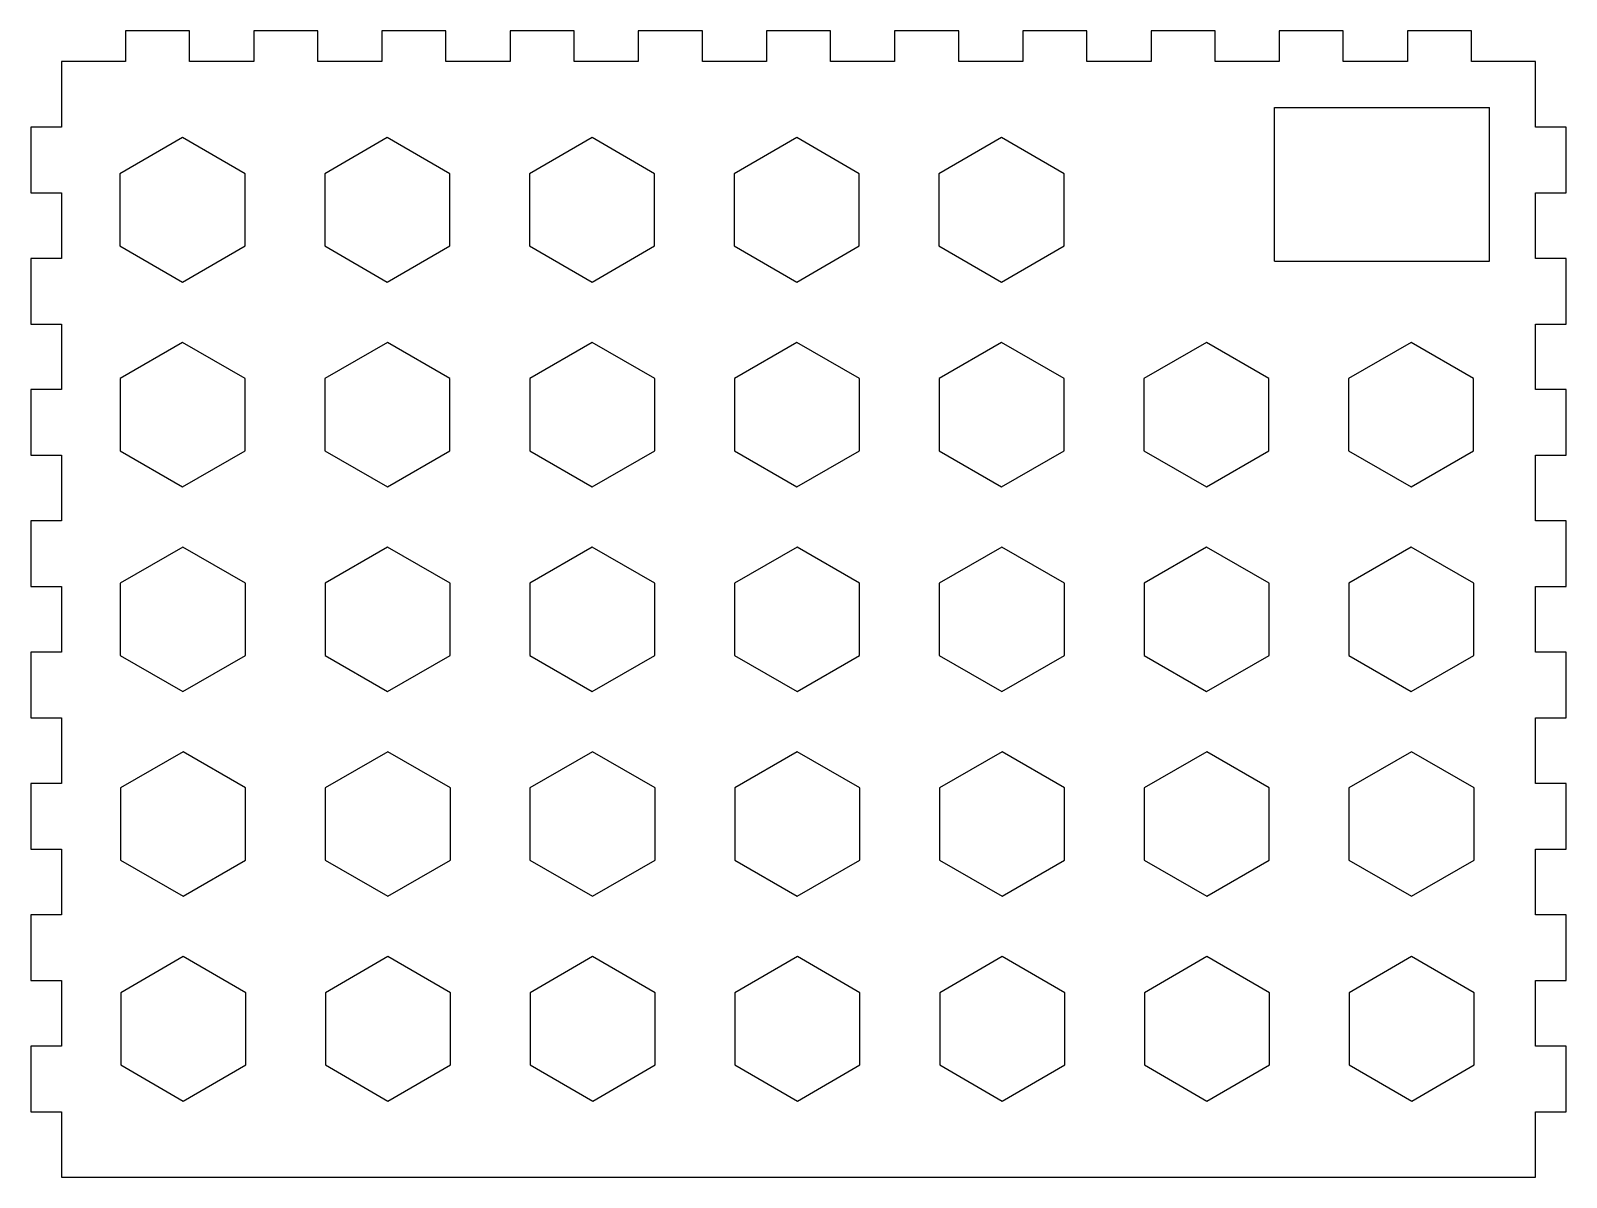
# Model space of a CAD drawing. Extents: x -75 to 75, y 9 to 121.
import ezdxf

# ---------------------------------------------------------------- set-up
doc = ezdxf.new("R2010")
doc.units = 0
doc.layers.add('VISIBLE', color=7, linetype='CONTINUOUS')

msp = doc.modelspace()

# ---------------------------------------------------------------- linework, layer by layer
at = {"layer": 'VISIBLE'}
for p, q in [((-59.48, 120.97), (-65.74, 120.97)), ((-65.74, 120.97), (-65.74, 117.97)), ((-59.48, 117.97), (-59.48, 120.97)), ((-46.96, 120.97), (-53.22, 120.97)), ((-53.22, 120.97), (-53.22, 117.97)), ((-46.96, 117.97), (-46.96, 120.97)), ((-34.44, 120.97), (-40.7, 120.97)), ((-40.7, 120.97), (-40.7, 117.97)), ((-34.44, 117.97), (-34.44, 120.97)), ((-21.91, 120.97), (-28.17, 120.97)), ((-28.17, 120.97), (-28.17, 117.97)), ((-21.91, 117.97), (-21.91, 120.97)), ((-9.39, 120.97), (-15.65, 120.97)), ((-15.65, 120.97), (-15.65, 117.97)), ((-9.39, 117.97), (-9.39, 120.97)), ((3.13, 120.97), (-3.13, 120.97)), ((-3.13, 120.97), (-3.13, 117.97)), ((3.13, 117.97), (3.13, 120.97)), ((15.65, 120.97), (9.39, 120.97)), ((9.39, 120.97), (9.39, 117.97)), ((15.65, 117.97), (15.65, 120.97)), ((28.17, 120.97), (21.91, 120.97)), ((21.91, 120.97), (21.91, 117.97)), ((28.17, 117.97), (28.17, 120.97)), ((40.7, 120.97), (34.44, 120.97)), ((34.44, 120.97), (34.44, 117.97)), ((40.7, 117.97), (40.7, 120.97)), ((53.22, 120.97), (46.96, 120.97)), ((46.96, 120.97), (46.96, 117.97)), ((53.22, 117.97), (53.22, 120.97)), ((65.74, 120.97), (59.48, 120.97)), ((59.48, 120.97), (59.48, 117.97)), ((65.74, 117.97), (65.74, 120.97)), ((-65.74, 117.97), (-72, 117.97)), ((-72, 117.97), (-72, 111.56)), ((-53.22, 117.97), (-59.48, 117.97)), ((-40.7, 117.97), (-46.96, 117.97)), ((-28.17, 117.97), (-34.44, 117.97)), ((-15.65, 117.97), (-21.91, 117.97)), ((-3.13, 117.97), (-9.39, 117.97)), ((9.39, 117.97), (3.13, 117.97)), ((21.91, 117.97), (15.65, 117.97)), ((34.44, 117.97), (28.17, 117.97)), ((46.96, 117.97), (40.7, 117.97)), ((59.48, 117.97), (53.22, 117.97)), ((72, 117.97), (65.74, 117.97)), ((72, 111.56), (72, 117.97)), ((46.5, 98.47), (46.5, 113.47)), ((46.5, 113.47), (67.5, 113.47)), ((67.5, 98.47), (67.5, 113.47)), ((-72, 111.56), (-75, 111.56)), ((-75, 111.56), (-75, 105.15)), ((75, 111.56), (72, 111.56)), ((75, 105.15), (75, 111.56)), ((-60.17, 110.53), (-66.28, 107)), ((-54.06, 107), (-60.17, 110.53)), ((-40.17, 110.53), (-46.28, 107)), ((-34.06, 107), (-40.17, 110.53)), ((-20.17, 110.53), (-26.28, 107)), ((-14.06, 107), (-20.17, 110.53)), ((-0.17, 110.53), (-6.28, 107)), ((5.94, 107), (-0.17, 110.53)), ((19.83, 110.53), (13.72, 107)), ((25.94, 107), (19.83, 110.53)), ((-66.28, 107), (-66.28, 99.95)), ((-54.06, 99.95), (-54.06, 107)), ((-46.28, 107), (-46.28, 99.95)), ((-34.06, 99.95), (-34.06, 107)), ((-26.28, 107), (-26.28, 99.95)), ((-14.06, 99.95), (-14.06, 107)), ((-6.28, 107), (-6.28, 99.95)), ((5.94, 99.95), (5.94, 107)), ((13.72, 107), (13.72, 99.95)), ((25.94, 99.95), (25.94, 107)), ((-75, 105.15), (-72, 105.15)), ((-72, 105.15), (-72, 98.73)), ((72, 98.73), (72, 105.15)), ((72, 105.15), (75, 105.15)), ((-66.28, 99.95), (-60.17, 96.42)), ((-60.17, 96.42), (-54.06, 99.95)), ((-46.28, 99.95), (-40.17, 96.42)), ((-40.17, 96.42), (-34.06, 99.95)), ((-26.28, 99.95), (-20.17, 96.42)), ((-20.17, 96.42), (-14.06, 99.95)), ((-6.28, 99.95), (-0.17, 96.42)), ((-0.17, 96.42), (5.94, 99.95)), ((13.72, 99.95), (19.83, 96.42)), ((19.83, 96.42), (25.94, 99.95)), ((-72, 98.73), (-75, 98.73)), ((-75, 98.73), (-75, 92.32)), ((46.5, 98.47), (67.5, 98.47)), ((75, 98.73), (72, 98.73)), ((75, 92.32), (75, 98.73)), ((-75, 92.32), (-72, 92.32)), ((-72, 92.32), (-72, 85.91)), ((72, 85.91), (72, 92.32)), ((72, 92.32), (75, 92.32)), ((-60.16, 90.53), (-66.26, 87)), ((-54.05, 87), (-60.16, 90.53)), ((-40.16, 90.53), (-46.26, 87)), ((-34.05, 87), (-40.16, 90.53)), ((-20.16, 90.53), (-26.26, 87)), ((-14.05, 87), (-20.16, 90.53)), ((-0.16, 90.53), (-6.26, 87)), ((5.95, 87), (-0.16, 90.53)), ((19.84, 90.53), (13.74, 87)), ((25.95, 87), (19.84, 90.53)), ((39.84, 90.53), (33.74, 87)), ((45.95, 87), (39.84, 90.53)), ((59.84, 90.53), (53.74, 87)), ((65.95, 87), (59.84, 90.53)), ((-72, 85.91), (-75, 85.91)), ((-75, 85.91), (-75, 79.5)), ((-66.26, 87), (-66.26, 79.95)), ((-54.05, 79.95), (-54.05, 87)), ((-46.26, 87), (-46.26, 79.95)), ((-34.05, 79.95), (-34.05, 87)), ((-26.26, 87), (-26.26, 79.95)), ((-14.05, 79.95), (-14.05, 87)), ((-6.26, 87), (-6.26, 79.95)), ((5.95, 79.95), (5.95, 87)), ((13.74, 87), (13.74, 79.95)), ((25.95, 79.95), (25.95, 87)), ((33.74, 87), (33.74, 79.95)), ((45.95, 79.95), (45.95, 87)), ((53.74, 87), (53.74, 79.95)), ((65.95, 79.95), (65.95, 87)), ((75, 85.91), (72, 85.91)), ((75, 79.5), (75, 85.91)), ((-75, 79.5), (-72, 79.5)), ((-72, 79.5), (-72, 73.09)), ((-66.26, 79.95), (-60.16, 76.42)), ((-60.16, 76.42), (-54.05, 79.95)), ((-46.26, 79.95), (-40.16, 76.42)), ((-40.16, 76.42), (-34.05, 79.95)), ((-26.26, 79.95), (-20.16, 76.42)), ((-20.16, 76.42), (-14.05, 79.95)), ((-6.26, 79.95), (-0.16, 76.42)), ((-0.16, 76.42), (5.95, 79.95)), ((13.74, 79.95), (19.84, 76.42)), ((19.84, 76.42), (25.95, 79.95)), ((33.74, 79.95), (39.84, 76.42)), ((39.84, 76.42), (45.95, 79.95)), ((53.74, 79.95), (59.84, 76.42)), ((59.84, 76.42), (65.95, 79.95)), ((72, 73.09), (72, 79.5)), ((72, 79.5), (75, 79.5)), ((-72, 73.09), (-75, 73.09)), ((-75, 73.09), (-75, 66.68)), ((75, 73.09), (72, 73.09)), ((75, 66.68), (75, 73.09)), ((-60.14, 70.53), (-66.25, 67)), ((-54.03, 67), (-60.14, 70.53)), ((-40.14, 70.53), (-46.25, 67)), ((-34.03, 67), (-40.14, 70.53)), ((-20.14, 70.53), (-26.25, 67)), ((-14.03, 67), (-20.14, 70.53)), ((-0.14, 70.53), (-6.25, 67)), ((5.97, 67), (-0.14, 70.53)), ((19.86, 70.53), (13.75, 67)), ((25.97, 67), (19.86, 70.53)), ((39.86, 70.53), (33.75, 67)), ((45.97, 67), (39.86, 70.53)), ((59.86, 70.53), (53.75, 67)), ((65.97, 67), (59.86, 70.53)), ((-75, 66.68), (-72, 66.68)), ((-72, 66.68), (-72, 60.26)), ((-66.25, 67), (-66.25, 59.95)), ((-54.03, 59.95), (-54.03, 67)), ((-46.25, 67), (-46.25, 59.95)), ((-34.03, 59.95), (-34.03, 67)), ((-26.25, 67), (-26.25, 59.95)), ((-14.03, 59.95), (-14.03, 67)), ((-6.25, 67), (-6.25, 59.95)), ((5.97, 59.95), (5.97, 67)), ((13.75, 67), (13.75, 59.95)), ((25.97, 59.95), (25.97, 67)), ((33.75, 67), (33.75, 59.95)), ((45.97, 59.95), (45.97, 67)), ((53.75, 67), (53.75, 59.95)), ((65.97, 59.95), (65.97, 67)), ((72, 60.26), (72, 66.68)), ((72, 66.68), (75, 66.68)), ((-72, 60.26), (-75, 60.26)), ((-75, 60.26), (-75, 53.85)), ((75, 60.26), (72, 60.26)), ((75, 53.85), (75, 60.26)), ((-66.25, 59.95), (-60.14, 56.42)), ((-60.14, 56.42), (-54.03, 59.95)), ((-46.25, 59.95), (-40.14, 56.42)), ((-40.14, 56.42), (-34.03, 59.95)), ((-26.25, 59.95), (-20.14, 56.42)), ((-20.14, 56.42), (-14.03, 59.95)), ((-6.25, 59.95), (-0.14, 56.42)), ((-0.14, 56.42), (5.97, 59.95)), ((13.75, 59.95), (19.86, 56.42)), ((19.86, 56.42), (25.97, 59.95)), ((33.75, 59.95), (39.86, 56.42)), ((39.86, 56.42), (45.97, 59.95)), ((53.75, 59.95), (59.86, 56.42)), ((59.86, 56.42), (65.97, 59.95)), ((-75, 53.85), (-72, 53.85)), ((-72, 53.85), (-72, 47.44)), ((72, 47.44), (72, 53.85)), ((72, 53.85), (75, 53.85)), ((-60.12, 50.53), (-66.23, 47)), ((-54.01, 47), (-60.12, 50.53)), ((-40.12, 50.53), (-46.23, 47)), ((-34.01, 47), (-40.12, 50.53)), ((-20.12, 50.53), (-26.23, 47)), ((-14.01, 47), (-20.12, 50.53)), ((-0.12, 50.53), (-6.23, 47)), ((5.99, 47), (-0.12, 50.53)), ((19.88, 50.53), (13.77, 47)), ((25.99, 47), (19.88, 50.53)), ((39.88, 50.53), (33.77, 47)), ((45.99, 47), (39.88, 50.53)), ((59.88, 50.53), (53.77, 47)), ((65.99, 47), (59.88, 50.53)), ((-72, 47.44), (-75, 47.44)), ((-75, 47.44), (-75, 41.03)), ((-66.23, 47), (-66.23, 39.95)), ((-54.01, 39.95), (-54.01, 47)), ((-46.23, 47), (-46.23, 39.95)), ((-34.01, 39.95), (-34.01, 47)), ((-26.23, 47), (-26.23, 39.95)), ((-14.01, 39.95), (-14.01, 47)), ((-6.23, 47), (-6.23, 39.95)), ((5.99, 39.95), (5.99, 47)), ((13.77, 47), (13.77, 39.95)), ((25.99, 39.95), (25.99, 47)), ((33.77, 47), (33.77, 39.95)), ((45.99, 39.95), (45.99, 47)), ((53.77, 47), (53.77, 39.95)), ((65.99, 39.95), (65.99, 47)), ((75, 47.44), (72, 47.44)), ((75, 41.03), (75, 47.44)), ((-75, 41.03), (-72, 41.03)), ((-72, 41.03), (-72, 34.62)), ((72, 34.62), (72, 41.03)), ((72, 41.03), (75, 41.03)), ((-66.23, 39.95), (-60.12, 36.42)), ((-60.12, 36.42), (-54.01, 39.95)), ((-46.23, 39.95), (-40.12, 36.42)), ((-40.12, 36.42), (-34.01, 39.95)), ((-26.23, 39.95), (-20.12, 36.42)), ((-20.12, 36.42), (-14.01, 39.95)), ((-6.23, 39.95), (-0.12, 36.42)), ((-0.12, 36.42), (5.99, 39.95)), ((13.77, 39.95), (19.88, 36.42)), ((19.88, 36.42), (25.99, 39.95)), ((33.77, 39.95), (39.88, 36.42)), ((39.88, 36.42), (45.99, 39.95)), ((53.77, 39.95), (59.88, 36.42)), ((59.88, 36.42), (65.99, 39.95)), ((-72, 34.62), (-75, 34.62)), ((-75, 34.62), (-75, 28.21)), ((75, 34.62), (72, 34.62)), ((75, 28.21), (75, 34.62)), ((-60.11, 30.53), (-66.21, 27)), ((-54, 27), (-60.11, 30.53)), ((-40.11, 30.53), (-46.21, 27)), ((-34, 27), (-40.11, 30.53)), ((-20.11, 30.53), (-26.21, 27)), ((-14, 27), (-20.11, 30.53)), ((-0.11, 30.53), (-6.21, 27)), ((6, 27), (-0.11, 30.53)), ((19.89, 30.53), (13.79, 27)), ((26, 27), (19.89, 30.53)), ((39.89, 30.53), (33.79, 27)), ((46, 27), (39.89, 30.53)), ((59.89, 30.53), (53.79, 27)), ((66, 27), (59.89, 30.53)), ((-75, 28.21), (-72, 28.21)), ((-72, 28.21), (-72, 21.79)), ((-54, 19.95), (-54, 27)), ((-34, 19.95), (-34, 27)), ((-14, 19.95), (-14, 27)), ((6, 19.95), (6, 27)), ((26, 19.95), (26, 27)), ((46, 19.95), (46, 27)), ((66, 19.95), (66, 27)), ((72, 21.79), (72, 28.21)), ((72, 28.21), (75, 28.21)), ((-66.21, 27), (-66.21, 19.95)), ((-46.21, 27), (-46.21, 19.95)), ((-26.21, 27), (-26.21, 19.95)), ((-6.21, 27), (-6.21, 19.95)), ((13.79, 27), (13.79, 19.95)), ((33.79, 27), (33.79, 19.95)), ((53.79, 27), (53.79, 19.95)), ((-75, 21.79), (-75, 15.38)), ((-72, 21.79), (-75, 21.79)), ((75, 21.79), (72, 21.79)), ((75, 15.38), (75, 21.79)), ((-66.21, 19.95), (-60.1, 16.42)), ((-60.1, 16.42), (-54, 19.95)), ((-46.21, 19.95), (-40.1, 16.42)), ((-40.1, 16.42), (-34, 19.95)), ((-26.21, 19.95), (-20.1, 16.42)), ((-20.1, 16.42), (-14, 19.95)), ((-6.21, 19.95), (-0.1, 16.42)), ((-0.1, 16.42), (6, 19.95)), ((13.79, 19.95), (19.9, 16.42)), ((19.9, 16.42), (26, 19.95)), ((33.79, 19.95), (39.9, 16.42)), ((39.9, 16.42), (46, 19.95)), ((53.79, 19.95), (59.9, 16.42)), ((59.9, 16.42), (66, 19.95)), ((-75, 15.38), (-72, 15.38)), ((-72, 15.38), (-72, 8.97)), ((72, 8.97), (72, 15.38)), ((72, 15.38), (75, 15.38)), ((-72, 8.97), (72, 8.97))]:
    msp.add_line(p, q, dxfattribs=at)

doc.saveas('drawing.dxf')
